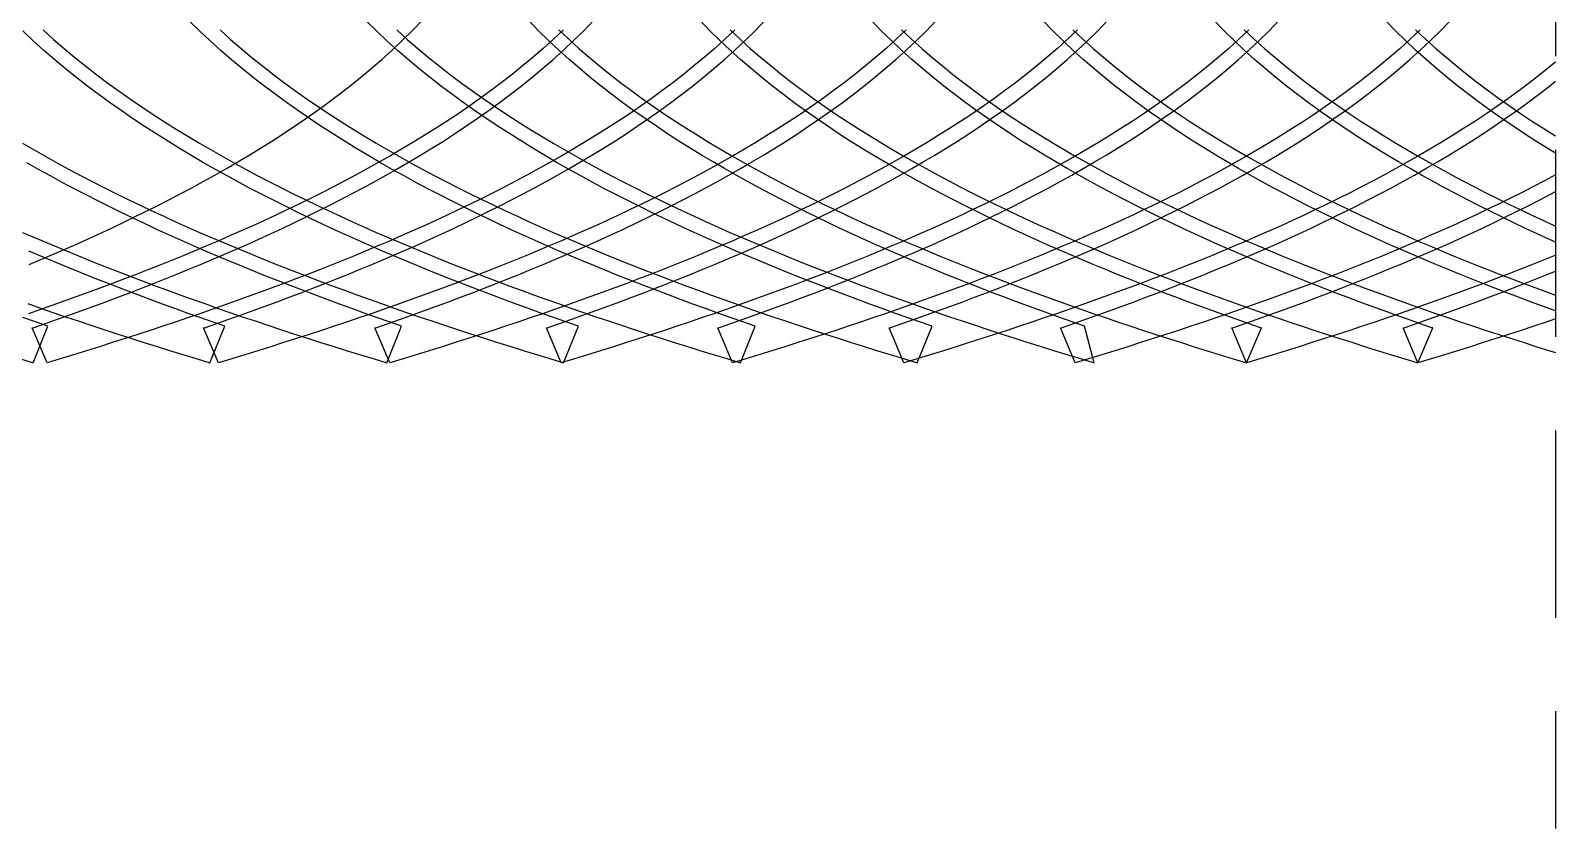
# Model space of a CAD drawing. Header units: metres. Extents: x -2 to 44.3, y -14 to 11.
# Drawn here: x 12.89 to 18.06, y -1.58 to 1.13 of the extents above; entities that cross this region are included whole.
import ezdxf

# ---------------------------------------------------------------- set-up
doc = ezdxf.new("R2010")
doc.units = ezdxf.units.M
doc.header["$LTSCALE"] = 0.05
doc.linetypes.add('DASHED', pattern=[19.05, 12.7, -6.35])
doc.layers.get('0').update_dxf_attribs({"linetype": 'DASHED'})
for name, color, linetype in [('back-layer1', 7, 'Continuous'), ('front-layer0', 7, 'Continuous'), ('front-layer1', 7, 'Continuous')]:
    doc.layers.add(name, color=color, linetype=linetype)

msp = doc.modelspace()

# ---------------------------------------------------------------- linework, layer by layer
msp.add_line((18.0553, 9.2951), (18.0553, -1.58))
at = {"layer": 'back-layer1', "color": 2}
for points in [[(12.8803, 0.3335), (12.92, 0.3502), (12.9597, 0.3671), (12.9993, 0.3843), (13.0388, 0.4017), (13.0783, 0.4194), (13.1178, 0.4374), (13.1572, 0.4558), (13.1966, 0.4744), (13.2359, 0.4933), (13.2752, 0.5126), (13.3145, 0.5323), (13.3537, 0.5523), (13.3929, 0.5727), (13.432, 0.5935), (13.471, 0.6147), (13.51, 0.6364), (13.549, 0.6586), (13.5878, 0.6812), (13.6266, 0.7043), (13.6652, 0.728), (13.7037, 0.7522), (13.742, 0.777), (13.7802, 0.8023), (13.8182, 0.8283), (13.8559, 0.8549), (13.8934, 0.8821), (13.9306, 0.9101), (13.9675, 0.9387), (14.004, 0.968), (14.0401, 0.9981), (14.0758, 1.029), (14.1109, 1.0606), (14.1455, 1.0931), (14.1795, 1.1264), (14.2128, 1.1605)], [(12.891, 0.1179), (12.894, 0.1189), (12.9355, 0.1333), (12.9769, 0.1478), (13.018, 0.1625), (13.059, 0.1772), (13.0998, 0.1921), (13.1404, 0.2071), (13.1809, 0.2223), (13.2213, 0.2376), (13.2615, 0.2531), (13.3017, 0.2688), (13.3417, 0.2847), (13.3817, 0.3007), (13.4215, 0.317), (13.4613, 0.3335), (13.501, 0.3502), (13.5407, 0.3671), (13.5803, 0.3843), (13.6198, 0.4017), (13.6593, 0.4194), (13.6988, 0.4374), (13.7382, 0.4558), (13.7776, 0.4744), (13.8169, 0.4933), (13.8562, 0.5126), (13.8955, 0.5323), (13.9347, 0.5523), (13.9739, 0.5727), (14.013, 0.5935), (14.052, 0.6147), (14.091, 0.6364), (14.13, 0.6586), (14.1688, 0.6812), (14.2076, 0.7043), (14.2462, 0.728), (14.2847, 0.7522), (14.323, 0.777), (14.3612, 0.8023), (14.3992, 0.8283), (14.4369, 0.8549), (14.4744, 0.8821), (14.5116, 0.9101), (14.5485, 0.9387), (14.585, 0.968), (14.6211, 0.9981), (14.6568, 1.029), (14.6919, 1.0606), (14.7265, 1.0931), (14.7605, 1.1264), (14.7938, 1.1605)], [(13.472, 0.1179), (13.475, 0.1189), (13.5165, 0.1333), (13.5579, 0.1478), (13.599, 0.1625), (13.64, 0.1772), (13.6808, 0.1921), (13.7214, 0.2071), (13.7619, 0.2223), (13.8023, 0.2376), (13.8425, 0.2531), (13.8827, 0.2688), (13.9227, 0.2847), (13.9627, 0.3007), (14.0025, 0.317), (14.0423, 0.3335), (14.082, 0.3502), (14.1217, 0.3671), (14.1613, 0.3843), (14.2008, 0.4017), (14.2403, 0.4194), (14.2798, 0.4374), (14.3192, 0.4558), (14.3586, 0.4744), (14.3979, 0.4933), (14.4372, 0.5126), (14.4765, 0.5323), (14.5157, 0.5523), (14.5549, 0.5727), (14.594, 0.5935), (14.633, 0.6147), (14.672, 0.6364), (14.711, 0.6586), (14.7498, 0.6812), (14.7886, 0.7043), (14.8272, 0.728), (14.8657, 0.7522), (14.904, 0.777), (14.9422, 0.8023), (14.9802, 0.8283), (15.0179, 0.8549), (15.0554, 0.8821), (15.0926, 0.9101), (15.1295, 0.9387), (15.166, 0.968), (15.2021, 0.9981), (15.2378, 1.029), (15.2729, 1.0606), (15.3075, 1.0931), (15.3415, 1.1264), (15.3748, 1.1605)], [(14.053, 0.1179), (14.056, 0.1189), (14.0975, 0.1333), (14.1389, 0.1478), (14.18, 0.1625), (14.221, 0.1772), (14.2618, 0.1921), (14.3024, 0.2071), (14.3429, 0.2223), (14.3833, 0.2376), (14.4235, 0.2531), (14.4637, 0.2688), (14.5037, 0.2847), (14.5437, 0.3007), (14.5835, 0.317), (14.6233, 0.3335), (14.663, 0.3502), (14.7027, 0.3671), (14.7423, 0.3843), (14.7818, 0.4017), (14.8213, 0.4194), (14.8608, 0.4374), (14.9002, 0.4558), (14.9396, 0.4744), (14.9789, 0.4933), (15.0182, 0.5126), (15.0575, 0.5323), (15.0967, 0.5523), (15.1359, 0.5727), (15.175, 0.5935), (15.214, 0.6147), (15.253, 0.6364), (15.292, 0.6586), (15.3308, 0.6812), (15.3696, 0.7043), (15.4082, 0.728), (15.4467, 0.7522), (15.485, 0.777), (15.5232, 0.8023), (15.5612, 0.8283), (15.5989, 0.8549), (15.6364, 0.8821), (15.6736, 0.9101), (15.7105, 0.9387), (15.747, 0.968), (15.7831, 0.9981), (15.8188, 1.029), (15.8539, 1.0606), (15.8885, 1.0931), (15.9225, 1.1264), (15.9558, 1.1605)], [(14.634, 0.1179), (14.637, 0.1189), (14.6785, 0.1333), (14.7199, 0.1478), (14.761, 0.1625), (14.802, 0.1772), (14.8428, 0.1921), (14.8834, 0.2071), (14.9239, 0.2223), (14.9643, 0.2376), (15.0045, 0.2531), (15.0447, 0.2688), (15.0847, 0.2847), (15.1247, 0.3007), (15.1645, 0.317), (15.2043, 0.3335), (15.244, 0.3502), (15.2837, 0.3671), (15.3233, 0.3843), (15.3628, 0.4017), (15.4023, 0.4194), (15.4418, 0.4374), (15.4812, 0.4558), (15.5206, 0.4744), (15.5599, 0.4933), (15.5992, 0.5126), (15.6385, 0.5323), (15.6777, 0.5523), (15.7169, 0.5727), (15.756, 0.5935), (15.795, 0.6147), (15.834, 0.6364), (15.873, 0.6586), (15.9118, 0.6812), (15.9506, 0.7043), (15.9892, 0.728), (16.0277, 0.7522), (16.066, 0.777), (16.1042, 0.8023), (16.1422, 0.8283), (16.1799, 0.8549), (16.2174, 0.8821), (16.2546, 0.9101), (16.2915, 0.9387), (16.328, 0.968), (16.3641, 0.9981), (16.3998, 1.029), (16.4349, 1.0606), (16.4695, 1.0931), (16.5035, 1.1264), (16.5368, 1.1605)], [(15.215, 0.1179), (15.218, 0.1189), (15.2595, 0.1333), (15.3009, 0.1478), (15.342, 0.1625), (15.383, 0.1772), (15.4238, 0.1921), (15.4644, 0.2071), (15.5049, 0.2223), (15.5453, 0.2376), (15.5855, 0.2531), (15.6257, 0.2688), (15.6657, 0.2847), (15.7057, 0.3007), (15.7455, 0.317), (15.7853, 0.3335), (15.825, 0.3502), (15.8647, 0.3671), (15.9043, 0.3843), (15.9438, 0.4017), (15.9833, 0.4194), (16.0228, 0.4374), (16.0622, 0.4558), (16.1016, 0.4744), (16.1409, 0.4933), (16.1802, 0.5126), (16.2195, 0.5323), (16.2587, 0.5523), (16.2979, 0.5727), (16.337, 0.5935), (16.376, 0.6147), (16.415, 0.6364), (16.454, 0.6586), (16.4928, 0.6812), (16.5316, 0.7043), (16.5702, 0.728), (16.6087, 0.7522), (16.647, 0.777), (16.6852, 0.8023), (16.7232, 0.8283), (16.7609, 0.8549), (16.7984, 0.8821), (16.8356, 0.9101), (16.8725, 0.9387), (16.909, 0.968), (16.9451, 0.9981), (16.9808, 1.029), (17.0159, 1.0606), (17.0505, 1.0931), (17.0845, 1.1264), (17.1178, 1.1605)], [(15.796, 0.1179), (15.799, 0.1189), (15.8405, 0.1333), (15.8819, 0.1478), (15.923, 0.1625), (15.964, 0.1772), (16.0048, 0.1921), (16.0454, 0.2071), (16.0859, 0.2223), (16.1263, 0.2376), (16.1665, 0.2531), (16.2067, 0.2688), (16.2467, 0.2847), (16.2867, 0.3007), (16.3265, 0.317), (16.3663, 0.3335), (16.406, 0.3502), (16.4457, 0.3671), (16.4853, 0.3843), (16.5248, 0.4017), (16.5643, 0.4194), (16.6038, 0.4374), (16.6432, 0.4558), (16.6826, 0.4744), (16.7219, 0.4933), (16.7612, 0.5126), (16.8005, 0.5323), (16.8397, 0.5523), (16.8789, 0.5727), (16.918, 0.5935), (16.957, 0.6147), (16.996, 0.6364), (17.035, 0.6586), (17.0738, 0.6812), (17.1126, 0.7043), (17.1512, 0.728), (17.1897, 0.7522), (17.228, 0.777), (17.2662, 0.8023), (17.3042, 0.8283), (17.3419, 0.8549), (17.3794, 0.8821), (17.4166, 0.9101), (17.4535, 0.9387), (17.49, 0.968), (17.5261, 0.9981), (17.5618, 1.029), (17.5969, 1.0606), (17.6315, 1.0931), (17.6655, 1.1264), (17.6988, 1.1605)], [(14.6919, 1.1292), (14.6581, 1.0975), (14.6237, 1.0665), (14.5888, 1.0362), (14.5534, 1.0067), (14.5175, 0.9779), (14.4813, 0.9498), (14.4447, 0.9223), (14.4078, 0.8955), (14.3707, 0.8694), (14.3333, 0.8438), (14.2956, 0.8188), (14.2578, 0.7944), (14.2198, 0.7705), (14.1817, 0.7471), (14.1434, 0.7243), (14.105, 0.7019), (14.0665, 0.68), (14.0279, 0.6586), (13.9893, 0.6375), (13.9506, 0.6169), (13.9118, 0.5967), (13.8729, 0.5769), (13.834, 0.5574), (13.795, 0.5383), (13.756, 0.5195), (13.717, 0.501), (13.6779, 0.4829), (13.6387, 0.465), (13.5995, 0.4474), (13.5602, 0.4301), (13.5209, 0.413), (13.4815, 0.3962), (13.4421, 0.3796), (13.4025, 0.3632), (13.3629, 0.3471), (13.3232, 0.3311), (13.2834, 0.3153), (13.2435, 0.2998), (13.2034, 0.2843), (13.1633, 0.2691), (13.123, 0.254), (13.0825, 0.239), (13.0419, 0.2242), (13.0012, 0.2096), (12.9602, 0.195), (12.9191, 0.1805), (12.8777, 0.1662)], [(15.2729, 1.1292), (15.2391, 1.0975), (15.2047, 1.0665), (15.1698, 1.0362), (15.1344, 1.0067), (15.0985, 0.9779), (15.0623, 0.9498), (15.0257, 0.9223), (14.9888, 0.8955), (14.9517, 0.8694), (14.9143, 0.8438), (14.8766, 0.8188), (14.8388, 0.7944), (14.8008, 0.7705), (14.7627, 0.7471), (14.7244, 0.7243), (14.686, 0.7019), (14.6475, 0.68), (14.6089, 0.6586), (14.5703, 0.6375), (14.5316, 0.6169), (14.4928, 0.5967), (14.4539, 0.5769), (14.415, 0.5574), (14.376, 0.5383), (14.337, 0.5195), (14.298, 0.501), (14.2589, 0.4829), (14.2197, 0.465), (14.1805, 0.4474), (14.1412, 0.4301), (14.1019, 0.413), (14.0625, 0.3962), (14.0231, 0.3796), (13.9835, 0.3632), (13.9439, 0.3471), (13.9042, 0.3311), (13.8644, 0.3153), (13.8245, 0.2998), (13.7844, 0.2843), (13.7443, 0.2691), (13.704, 0.254), (13.6635, 0.239), (13.6229, 0.2242), (13.5822, 0.2096), (13.5412, 0.195), (13.5001, 0.1805), (13.4587, 0.1662), (13.4172, 0.152), (13.3754, 0.1378), (13.3333, 0.1238), (13.291, 0.1098), (13.2484, 0.0959), (13.2055, 0.082), (13.1623, 0.0683), (13.1188, 0.0545), (13.0749, 0.0408), (13.0307, 0.0272), (12.9861, 0.0136), (12.941, 0), (12.891, 0.1179)], [(15.8539, 1.1292), (15.8201, 1.0975), (15.7857, 1.0665), (15.7508, 1.0362), (15.7154, 1.0067), (15.6795, 0.9779), (15.6433, 0.9498), (15.6067, 0.9223), (15.5698, 0.8955), (15.5327, 0.8694), (15.4953, 0.8438), (15.4576, 0.8188), (15.4198, 0.7944), (15.3818, 0.7705), (15.3437, 0.7471), (15.3054, 0.7243), (15.267, 0.7019), (15.2285, 0.68), (15.1899, 0.6586), (15.1513, 0.6375), (15.1126, 0.6169), (15.0738, 0.5967), (15.0349, 0.5769), (14.996, 0.5574), (14.957, 0.5383), (14.918, 0.5195), (14.879, 0.501), (14.8399, 0.4829), (14.8007, 0.465), (14.7615, 0.4474), (14.7222, 0.4301), (14.6829, 0.413), (14.6435, 0.3962), (14.6041, 0.3796), (14.5645, 0.3632), (14.5249, 0.3471), (14.4852, 0.3311), (14.4454, 0.3153), (14.4055, 0.2998), (14.3654, 0.2843), (14.3253, 0.2691), (14.285, 0.254), (14.2445, 0.239), (14.2039, 0.2242), (14.1632, 0.2096), (14.1222, 0.195), (14.0811, 0.1805), (14.0397, 0.1662), (13.9982, 0.152), (13.9564, 0.1378), (13.9143, 0.1238), (13.872, 0.1098), (13.8294, 0.0959), (13.7865, 0.082), (13.7433, 0.0683), (13.6998, 0.0545), (13.6559, 0.0408), (13.6117, 0.0272), (13.5671, 0.0136), (13.522, 0), (13.472, 0.1179)], [(16.4349, 1.1292), (16.4011, 1.0975), (16.3667, 1.0665), (16.3318, 1.0362), (16.2964, 1.0067), (16.2605, 0.9779), (16.2243, 0.9498), (16.1877, 0.9223), (16.1508, 0.8955), (16.1137, 0.8694), (16.0763, 0.8438), (16.0386, 0.8188), (16.0008, 0.7944), (15.9628, 0.7705), (15.9247, 0.7471), (15.8864, 0.7243), (15.848, 0.7019), (15.8095, 0.68), (15.7709, 0.6586), (15.7323, 0.6375), (15.6936, 0.6169), (15.6548, 0.5967), (15.6159, 0.5769), (15.577, 0.5574), (15.538, 0.5383), (15.499, 0.5195), (15.46, 0.501), (15.4209, 0.4829), (15.3817, 0.465), (15.3425, 0.4474), (15.3032, 0.4301), (15.2639, 0.413), (15.2245, 0.3962), (15.1851, 0.3796), (15.1455, 0.3632), (15.1059, 0.3471), (15.0662, 0.3311), (15.0264, 0.3153), (14.9865, 0.2998), (14.9464, 0.2843), (14.9063, 0.2691), (14.866, 0.254), (14.8255, 0.239), (14.7849, 0.2242), (14.7442, 0.2096), (14.7032, 0.195), (14.6621, 0.1805), (14.6207, 0.1662), (14.5792, 0.152), (14.5374, 0.1378), (14.4953, 0.1238), (14.453, 0.1098), (14.4104, 0.0959), (14.3675, 0.082), (14.3243, 0.0683), (14.2808, 0.0545), (14.2369, 0.0408), (14.1927, 0.0272), (14.1481, 0.0136), (14.103, 0), (14.053, 0.1179)], [(17.0159, 1.1292), (16.9821, 1.0975), (16.9477, 1.0665), (16.9128, 1.0362), (16.8774, 1.0067), (16.8415, 0.9779), (16.8053, 0.9498), (16.7687, 0.9223), (16.7318, 0.8955), (16.6947, 0.8694), (16.6573, 0.8438), (16.6196, 0.8188), (16.5818, 0.7944), (16.5438, 0.7705), (16.5057, 0.7471), (16.4674, 0.7243), (16.429, 0.7019), (16.3905, 0.68), (16.3519, 0.6586), (16.3133, 0.6375), (16.2746, 0.6169), (16.2358, 0.5967), (16.1969, 0.5769), (16.158, 0.5574), (16.119, 0.5383), (16.08, 0.5195), (16.041, 0.501), (16.0019, 0.4829), (15.9627, 0.465), (15.9235, 0.4474), (15.8842, 0.4301), (15.8449, 0.413), (15.8055, 0.3962), (15.7661, 0.3796), (15.7265, 0.3632), (15.6869, 0.3471), (15.6472, 0.3311), (15.6074, 0.3153), (15.5675, 0.2998), (15.5274, 0.2843), (15.4873, 0.2691), (15.447, 0.254), (15.4065, 0.239), (15.3659, 0.2242), (15.3252, 0.2096), (15.2842, 0.195), (15.2431, 0.1805), (15.2017, 0.1662), (15.1602, 0.152), (15.1184, 0.1378), (15.0763, 0.1238), (15.034, 0.1098), (14.9914, 0.0959), (14.9485, 0.082), (14.9053, 0.0683), (14.8618, 0.0545), (14.8179, 0.0408), (14.7737, 0.0272), (14.7291, 0.0136), (14.684, 0), (14.634, 0.1179)], [(17.5969, 1.1292), (17.5631, 1.0975), (17.5287, 1.0665), (17.4938, 1.0362), (17.4584, 1.0067), (17.4225, 0.9779), (17.3863, 0.9498), (17.3497, 0.9223), (17.3128, 0.8955), (17.2757, 0.8694), (17.2383, 0.8438), (17.2006, 0.8188), (17.1628, 0.7944), (17.1248, 0.7705), (17.0867, 0.7471), (17.0484, 0.7243), (17.01, 0.7019), (16.9715, 0.68), (16.9329, 0.6586), (16.8943, 0.6375), (16.8556, 0.6169), (16.8168, 0.5967), (16.7779, 0.5769), (16.739, 0.5574), (16.7, 0.5383), (16.661, 0.5195), (16.622, 0.501), (16.5829, 0.4829), (16.5437, 0.465), (16.5045, 0.4474), (16.4652, 0.4301), (16.4259, 0.413), (16.3865, 0.3962), (16.3471, 0.3796), (16.3075, 0.3632), (16.2679, 0.3471), (16.2282, 0.3311), (16.1884, 0.3153), (16.1485, 0.2998), (16.1084, 0.2843), (16.0683, 0.2691), (16.028, 0.254), (15.9875, 0.239), (15.9469, 0.2242), (15.9062, 0.2096), (15.8652, 0.195), (15.8241, 0.1805), (15.7827, 0.1662), (15.7412, 0.152), (15.6994, 0.1378), (15.6573, 0.1238), (15.615, 0.1098), (15.5724, 0.0959), (15.5295, 0.082), (15.4863, 0.0683), (15.4428, 0.0545), (15.3989, 0.0408), (15.3547, 0.0272), (15.3101, 0.0136), (15.265, 0), (15.215, 0.1179)], [(18.0553, 1.02), (18.0394, 1.0067), (18.0035, 0.9779), (17.9673, 0.9498), (17.9307, 0.9223), (17.8938, 0.8955), (17.8567, 0.8694), (17.8193, 0.8438), (17.7816, 0.8188), (17.7438, 0.7944), (17.7058, 0.7705), (17.6677, 0.7471), (17.6294, 0.7243), (17.591, 0.7019), (17.5525, 0.68), (17.5139, 0.6586), (17.4753, 0.6375), (17.4366, 0.6169), (17.3978, 0.5967), (17.3589, 0.5769), (17.32, 0.5574), (17.281, 0.5383), (17.242, 0.5195), (17.203, 0.501), (17.1639, 0.4829), (17.1247, 0.465), (17.0855, 0.4474), (17.0462, 0.4301), (17.0069, 0.413), (16.9675, 0.3962), (16.9281, 0.3796), (16.8885, 0.3632), (16.8489, 0.3471), (16.8092, 0.3311), (16.7694, 0.3153), (16.7295, 0.2998), (16.6894, 0.2843), (16.6493, 0.2691), (16.609, 0.254), (16.5685, 0.239), (16.5279, 0.2242), (16.4872, 0.2096), (16.4462, 0.195), (16.4051, 0.1805), (16.3637, 0.1662), (16.3222, 0.152), (16.2804, 0.1378), (16.2383, 0.1238), (16.196, 0.1098), (16.1534, 0.0959), (16.1105, 0.082), (16.0673, 0.0683), (16.0238, 0.0545), (15.9799, 0.0408), (15.9357, 0.0272), (15.8911, 0.0136), (15.846, 0), (15.796, 0.1179)], [(16.377, 0.1179), (16.38, 0.1189), (16.4215, 0.1333), (16.4629, 0.1478), (16.504, 0.1625), (16.545, 0.1772), (16.5858, 0.1921), (16.6264, 0.2071), (16.6669, 0.2223), (16.7073, 0.2376), (16.7475, 0.2531), (16.7877, 0.2688), (16.8277, 0.2847), (16.8677, 0.3007), (16.9075, 0.317), (16.9473, 0.3335), (16.987, 0.3502), (17.0267, 0.3671), (17.0663, 0.3843), (17.1058, 0.4017), (17.1453, 0.4194), (17.1848, 0.4374), (17.2242, 0.4558), (17.2636, 0.4744), (17.3029, 0.4933), (17.3422, 0.5126), (17.3815, 0.5323), (17.4207, 0.5523), (17.4599, 0.5727), (17.499, 0.5935), (17.538, 0.6147), (17.577, 0.6364), (17.616, 0.6586), (17.6548, 0.6812), (17.6936, 0.7043), (17.7322, 0.728), (17.7707, 0.7522), (17.809, 0.777), (17.8472, 0.8023), (17.8852, 0.8283), (17.9229, 0.8549), (17.9604, 0.8821), (17.9976, 0.9101), (18.0345, 0.9387), (18.0553, 0.9554)], [(18.0553, 0.637), (18.0176, 0.6169), (17.9788, 0.5967), (17.9399, 0.5769), (17.901, 0.5574), (17.862, 0.5383), (17.823, 0.5195), (17.784, 0.501), (17.7449, 0.4829), (17.7057, 0.465), (17.6665, 0.4474), (17.6272, 0.4301), (17.5879, 0.413), (17.5485, 0.3962), (17.5091, 0.3796), (17.4695, 0.3632), (17.4299, 0.3471), (17.3902, 0.3311), (17.3504, 0.3153), (17.3105, 0.2998), (17.2704, 0.2843), (17.2303, 0.2691), (17.19, 0.254), (17.1495, 0.239), (17.1089, 0.2242), (17.0682, 0.2096), (17.0272, 0.195), (16.9861, 0.1805), (16.9447, 0.1662), (16.9032, 0.152), (16.8614, 0.1378), (16.8193, 0.1238), (16.777, 0.1098), (16.7344, 0.0959), (16.6915, 0.082), (16.6483, 0.0683), (16.6048, 0.0545), (16.5609, 0.0408), (16.5167, 0.0272), (16.4721, 0.0136), (16.427, 0), (16.377, 0.1179)], [(16.958, 0.1179), (16.961, 0.1189), (17.0025, 0.1333), (17.0439, 0.1478), (17.085, 0.1625), (17.126, 0.1772), (17.1668, 0.1921), (17.2074, 0.2071), (17.2479, 0.2223), (17.2883, 0.2376), (17.3285, 0.2531), (17.3687, 0.2688), (17.4087, 0.2847), (17.4487, 0.3007), (17.4885, 0.317), (17.5283, 0.3335), (17.568, 0.3502), (17.6077, 0.3671), (17.6473, 0.3843), (17.6868, 0.4017), (17.7263, 0.4194), (17.7658, 0.4374), (17.8052, 0.4558), (17.8446, 0.4744), (17.8839, 0.4933), (17.9232, 0.5126), (17.9625, 0.5323), (18.0017, 0.5523), (18.0409, 0.5727), (18.0553, 0.5804)], [(18.0553, 0.3652), (18.0505, 0.3632), (18.0109, 0.3471), (17.9712, 0.3311), (17.9314, 0.3153), (17.8915, 0.2998), (17.8514, 0.2843), (17.8113, 0.2691), (17.771, 0.254), (17.7305, 0.239), (17.6899, 0.2242), (17.6492, 0.2096), (17.6082, 0.195), (17.5671, 0.1805), (17.5257, 0.1662), (17.4842, 0.152), (17.4424, 0.1378), (17.4003, 0.1238), (17.358, 0.1098), (17.3154, 0.0959), (17.2725, 0.082), (17.2293, 0.0683), (17.1858, 0.0545), (17.1419, 0.0408), (17.0977, 0.0272), (17.0531, 0.0136), (17.008, 0), (16.958, 0.1179)], [(17.539, 0.1179), (17.542, 0.1189), (17.5835, 0.1333), (17.6249, 0.1478), (17.666, 0.1625), (17.707, 0.1772), (17.7478, 0.1921), (17.7884, 0.2071), (17.8289, 0.2223), (17.8693, 0.2376), (17.9095, 0.2531), (17.9497, 0.2688), (17.9897, 0.2847), (18.0297, 0.3007), (18.0553, 0.3112)], [(18.0553, 0.1486), (18.0234, 0.1378), (17.9813, 0.1238), (17.939, 0.1098), (17.8964, 0.0959), (17.8535, 0.082), (17.8103, 0.0683), (17.7668, 0.0545), (17.7229, 0.0408), (17.6787, 0.0272), (17.6341, 0.0136), (17.589, 0), (17.539, 0.1179)]]:
    msp.add_lwpolyline(points, dxfattribs=at)
at = {"layer": 'front-layer0', "color": 1}
for points in [[(12.9282, 1.1289), (12.9635, 1.097), (12.9995, 1.0659), (13.0359, 1.0355), (13.0727, 1.0059), (13.11, 0.977), (13.1476, 0.9488), (13.1856, 0.9212), (13.2238, 0.8942), (13.2623, 0.8679), (13.301, 0.8422), (13.3399, 0.8171), (13.379, 0.7925), (13.4182, 0.7685), (13.4576, 0.745), (13.4971, 0.722), (13.5366, 0.6995), (13.5763, 0.6774), (13.6161, 0.6558), (13.6559, 0.6346), (13.6958, 0.6138), (13.7358, 0.5934), (13.7758, 0.5734), (13.8159, 0.5537), (13.856, 0.5344), (13.8962, 0.5154), (13.9364, 0.4967), (13.9767, 0.4783), (14.017, 0.4602), (14.0574, 0.4424), (14.0979, 0.4248), (14.1384, 0.4075), (14.179, 0.3905), (14.2197, 0.3736), (14.2604, 0.357), (14.3013, 0.3406), (14.3422, 0.3244), (14.3833, 0.3083), (14.4245, 0.2925), (14.4658, 0.2768), (14.5072, 0.2613), (14.5488, 0.2459), (14.5906, 0.2307), (14.6325, 0.2156), (14.6746, 0.2006), (14.717, 0.1857), (14.7595, 0.171), (14.8022, 0.1563), (14.8452, 0.1418), (14.8885, 0.1273), (14.932, 0.1129), (14.9758, 0.0986), (15.0199, 0.0844), (15.0644, 0.0702), (15.1091, 0.0561), (15.1543, 0.042), (15.1998, 0.028), (15.2457, 0.014), (15.292, 0), (15.342, 0.1239), (15.3, 0.1385), (15.2575, 0.1534), (15.2152, 0.1685), (15.173, 0.1836), (15.1311, 0.199), (15.0893, 0.2144), (15.0476, 0.23), (15.0061, 0.2458), (14.9647, 0.2617), (14.9234, 0.2778), (14.8822, 0.2941), (14.8412, 0.3107), (14.8002, 0.3274), (14.7592, 0.3443), (14.7184, 0.3615), (14.6776, 0.3789), (14.6369, 0.3966), (14.5962, 0.4145), (14.5556, 0.4328), (14.515, 0.4513), (14.4745, 0.4701), (14.434, 0.4892), (14.3935, 0.5087), (14.3531, 0.5286), (14.3128, 0.5488), (14.2724, 0.5694), (14.2321, 0.5903), (14.1919, 0.6118), (14.1517, 0.6336), (14.1116, 0.6559), (14.0716, 0.6787), (14.0317, 0.7019), (13.9918, 0.7257), (13.9521, 0.7501), (13.9125, 0.7749), (13.8731, 0.8004), (13.8338, 0.8265), (13.7948, 0.8532), (13.756, 0.8805), (13.7174, 0.9085), (13.6792, 0.9372), (13.6412, 0.9667), (13.6037, 0.9969), (13.5666, 1.0278), (13.5299, 1.0595), (13.4938, 1.0921), (13.4583, 1.1254), (13.4233, 1.1596)], [(13.5277, 1.1289), (13.563, 1.097), (13.599, 1.0659), (13.6354, 1.0355), (13.6722, 1.0059), (13.7095, 0.977), (13.7471, 0.9488), (13.7851, 0.9212), (13.8233, 0.8942), (13.8618, 0.8679), (13.9005, 0.8422), (13.9394, 0.8171), (13.9785, 0.7925), (14.0177, 0.7685), (14.0571, 0.745), (14.0966, 0.722), (14.1361, 0.6995), (14.1758, 0.6774), (14.2156, 0.6558), (14.2554, 0.6346), (14.2953, 0.6138), (14.3353, 0.5934), (14.3753, 0.5734), (14.4154, 0.5537), (14.4555, 0.5344), (14.4957, 0.5154), (14.5359, 0.4967), (14.5762, 0.4783), (14.6165, 0.4602), (14.6569, 0.4424), (14.6974, 0.4248), (14.7379, 0.4075), (14.7785, 0.3905), (14.8192, 0.3736), (14.8599, 0.357), (14.9008, 0.3406), (14.9417, 0.3244), (14.9828, 0.3083), (15.024, 0.2925), (15.0653, 0.2768), (15.1067, 0.2613), (15.1483, 0.2459), (15.1901, 0.2307), (15.232, 0.2156), (15.2741, 0.2006), (15.3165, 0.1857), (15.359, 0.171), (15.4017, 0.1563), (15.4447, 0.1418), (15.488, 0.1273), (15.5315, 0.1129), (15.5753, 0.0986), (15.6194, 0.0844), (15.6639, 0.0702), (15.7086, 0.0561), (15.7538, 0.042), (15.7993, 0.028), (15.8452, 0.014), (15.8915, 0), (15.9415, 0.1239), (15.8995, 0.1385), (15.857, 0.1534), (15.8147, 0.1685), (15.7725, 0.1836), (15.7306, 0.199), (15.6888, 0.2144), (15.6471, 0.23), (15.6056, 0.2458), (15.5642, 0.2617), (15.5229, 0.2778), (15.4817, 0.2941), (15.4407, 0.3107), (15.3997, 0.3274), (15.3587, 0.3443), (15.3179, 0.3615), (15.2771, 0.3789), (15.2364, 0.3966), (15.1957, 0.4145), (15.1551, 0.4328), (15.1145, 0.4513), (15.074, 0.4701), (15.0335, 0.4892), (14.993, 0.5087), (14.9526, 0.5286), (14.9123, 0.5488), (14.8719, 0.5694), (14.8316, 0.5903), (14.7914, 0.6118), (14.7512, 0.6336), (14.7111, 0.6559), (14.6711, 0.6787), (14.6312, 0.7019), (14.5913, 0.7257), (14.5516, 0.7501), (14.512, 0.7749), (14.4726, 0.8004), (14.4333, 0.8265), (14.3943, 0.8532), (14.3555, 0.8805), (14.3169, 0.9085), (14.2787, 0.9372), (14.2407, 0.9667), (14.2032, 0.9969), (14.1661, 1.0278), (14.1294, 1.0595), (14.0933, 1.0921), (14.0578, 1.1254), (14.0228, 1.1596)], [(14.1272, 1.1289), (14.1625, 1.097), (14.1985, 1.0659), (14.2349, 1.0355), (14.2717, 1.0059), (14.309, 0.977), (14.3466, 0.9488), (14.3846, 0.9212), (14.4228, 0.8942), (14.4613, 0.8679), (14.5, 0.8422), (14.5389, 0.8171), (14.578, 0.7925), (14.6172, 0.7685), (14.6566, 0.745), (14.6961, 0.722), (14.7356, 0.6995), (14.7753, 0.6774), (14.8151, 0.6558), (14.8549, 0.6346), (14.8948, 0.6138), (14.9348, 0.5934), (14.9748, 0.5734), (15.0149, 0.5537), (15.055, 0.5344), (15.0952, 0.5154), (15.1354, 0.4967), (15.1757, 0.4783), (15.216, 0.4602), (15.2564, 0.4424), (15.2969, 0.4248), (15.3374, 0.4075), (15.378, 0.3905), (15.4187, 0.3736), (15.4594, 0.357), (15.5003, 0.3406), (15.5412, 0.3244), (15.5823, 0.3083), (15.6235, 0.2925), (15.6648, 0.2768), (15.7062, 0.2613), (15.7478, 0.2459), (15.7896, 0.2307), (15.8315, 0.2156), (15.8736, 0.2006), (15.916, 0.1857), (15.9585, 0.171), (16.0012, 0.1563), (16.0442, 0.1418), (16.0875, 0.1273), (16.131, 0.1129), (16.1748, 0.0986), (16.2189, 0.0844), (16.2634, 0.0702), (16.3081, 0.0561), (16.3533, 0.042), (16.3988, 0.028), (16.4447, 0.014), (16.491, 0), (16.4585, 0.1243), (16.4325, 0.1333), (16.3912, 0.1478), (16.3501, 0.1625), (16.3091, 0.1772), (16.2683, 0.1921), (16.2277, 0.2071), (16.1872, 0.2223), (16.1468, 0.2376), (16.1066, 0.2531), (16.0664, 0.2688), (16.0264, 0.2847), (15.9864, 0.3007), (15.9466, 0.317), (15.9068, 0.3335), (15.867, 0.3502), (15.8274, 0.3671), (15.7878, 0.3843), (15.7482, 0.4017), (15.7087, 0.4194), (15.6693, 0.4374), (15.6299, 0.4558), (15.5905, 0.4744), (15.5512, 0.4933), (15.5119, 0.5126), (15.4726, 0.5323), (15.4334, 0.5523), (15.3942, 0.5727), (15.3551, 0.5935), (15.316, 0.6147), (15.277, 0.6364), (15.2381, 0.6586), (15.1993, 0.6812), (15.1605, 0.7043), (15.1219, 0.728), (15.0834, 0.7522), (15.045, 0.777), (15.0069, 0.8023), (14.9689, 0.8283), (14.9311, 0.8549), (14.8936, 0.8821), (14.8564, 0.9101), (14.8196, 0.9387), (14.783, 0.968), (14.7469, 0.9981), (14.7113, 1.029), (14.6762, 1.0606), (14.6416, 1.0931), (14.6076, 1.1264), (14.5743, 1.1605)], [(12.8581, 0.745), (12.8976, 0.722), (12.9371, 0.6995), (12.9768, 0.6774), (13.0166, 0.6558), (13.0564, 0.6346), (13.0963, 0.6138), (13.1363, 0.5934), (13.1763, 0.5734), (13.2164, 0.5537), (13.2565, 0.5344), (13.2967, 0.5154), (13.3369, 0.4967), (13.3772, 0.4783), (13.4175, 0.4602), (13.4579, 0.4424), (13.4984, 0.4248), (13.5389, 0.4075), (13.5795, 0.3905), (13.6202, 0.3736), (13.6609, 0.357), (13.7018, 0.3406), (13.7427, 0.3244), (13.7838, 0.3083), (13.825, 0.2925), (13.8663, 0.2768), (13.9077, 0.2613), (13.9493, 0.2459), (13.9911, 0.2307), (14.033, 0.2156), (14.0751, 0.2006), (14.1175, 0.1857), (14.16, 0.171), (14.2027, 0.1563), (14.2457, 0.1418), (14.289, 0.1273), (14.3325, 0.1129), (14.3763, 0.0986), (14.4204, 0.0844), (14.4649, 0.0702), (14.5096, 0.0561), (14.5548, 0.042), (14.6003, 0.028), (14.6462, 0.014), (14.6925, 0), (14.7425, 0.1239), (14.7005, 0.1385), (14.658, 0.1534), (14.6157, 0.1685), (14.5735, 0.1836), (14.5316, 0.199), (14.4898, 0.2144), (14.4481, 0.23), (14.4066, 0.2458), (14.3652, 0.2617), (14.3239, 0.2778), (14.2827, 0.2941), (14.2417, 0.3107), (14.2007, 0.3274), (14.1597, 0.3443), (14.1189, 0.3615), (14.0781, 0.3789), (14.0374, 0.3966), (13.9967, 0.4145), (13.9561, 0.4328), (13.9155, 0.4513), (13.875, 0.4701), (13.8345, 0.4892), (13.794, 0.5087), (13.7536, 0.5286), (13.7133, 0.5488), (13.6729, 0.5694), (13.6326, 0.5903), (13.5924, 0.6118), (13.5522, 0.6336), (13.5121, 0.6559), (13.4721, 0.6787), (13.4322, 0.7019), (13.3923, 0.7257), (13.3526, 0.7501), (13.313, 0.7749), (13.2736, 0.8004), (13.2343, 0.8265), (13.1953, 0.8532), (13.1565, 0.8805), (13.1179, 0.9085), (13.0797, 0.9372), (13.0417, 0.9667), (13.0042, 0.9969), (12.9671, 1.0278), (12.9304, 1.0595), (12.8943, 1.0921), (12.8588, 1.1254)], [(12.8584, 0.4424), (12.8989, 0.4248), (12.9394, 0.4075), (12.98, 0.3905), (13.0207, 0.3736), (13.0614, 0.357), (13.1023, 0.3406), (13.1432, 0.3244), (13.1843, 0.3083), (13.2255, 0.2925), (13.2668, 0.2768), (13.3082, 0.2613), (13.3498, 0.2459), (13.3916, 0.2307), (13.4335, 0.2156), (13.4756, 0.2006), (13.518, 0.1857), (13.5605, 0.171), (13.6032, 0.1563), (13.6462, 0.1418), (13.6895, 0.1273), (13.733, 0.1129), (13.7768, 0.0986), (13.8209, 0.0844), (13.8654, 0.0702), (13.9101, 0.0561), (13.9553, 0.042), (14.0008, 0.028), (14.0467, 0.014), (14.093, 0), (14.143, 0.1239), (14.101, 0.1385), (14.0585, 0.1534), (14.0162, 0.1685), (13.974, 0.1836), (13.9321, 0.199), (13.8903, 0.2144), (13.8486, 0.23), (13.8071, 0.2458), (13.7657, 0.2617), (13.7244, 0.2778), (13.6832, 0.2941), (13.6422, 0.3107), (13.6012, 0.3274), (13.5602, 0.3443), (13.5194, 0.3615), (13.4786, 0.3789), (13.4379, 0.3966), (13.3972, 0.4145), (13.3566, 0.4328), (13.316, 0.4513), (13.2755, 0.4701), (13.235, 0.4892), (13.1945, 0.5087), (13.1541, 0.5286), (13.1138, 0.5488), (13.0734, 0.5694), (13.0331, 0.5903), (12.9929, 0.6118), (12.9527, 0.6336), (12.9126, 0.6559), (12.8726, 0.6787)], [(12.8761, 0.2006), (12.9185, 0.1857), (12.961, 0.171), (13.0037, 0.1563), (13.0467, 0.1418), (13.09, 0.1273), (13.1335, 0.1129), (13.1773, 0.0986), (13.2214, 0.0844), (13.2659, 0.0702), (13.3106, 0.0561), (13.3558, 0.042), (13.4013, 0.028), (13.4472, 0.014), (13.4935, 0), (13.5435, 0.1239), (13.5015, 0.1385), (13.459, 0.1534), (13.4167, 0.1685), (13.3745, 0.1836), (13.3326, 0.199), (13.2908, 0.2144), (13.2491, 0.23), (13.2076, 0.2458), (13.1662, 0.2617), (13.1249, 0.2778), (13.0837, 0.2941), (13.0427, 0.3107), (13.0017, 0.3274), (12.9607, 0.3443), (12.9199, 0.3615), (12.8791, 0.3789)], [(12.8477, 0.014), (12.894, 0), (12.944, 0.1239), (12.902, 0.1385), (12.8595, 0.1534)]]:
    msp.add_lwpolyline(points, dxfattribs=at)
at = {"layer": 'front-layer1', "color": 2}
for points in [[(14.6762, 1.1292), (14.71, 1.0975), (14.7444, 1.0665), (14.7793, 1.0362), (14.8147, 1.0067), (14.8506, 0.9779), (14.8868, 0.9498), (14.9234, 0.9223), (14.9602, 0.8955), (14.9974, 0.8694), (15.0348, 0.8438), (15.0724, 0.8188), (15.1103, 0.7944), (15.1483, 0.7705), (15.1864, 0.7471), (15.2247, 0.7243), (15.2631, 0.7019), (15.3016, 0.68), (15.3401, 0.6586), (15.3788, 0.6375), (15.4175, 0.6169), (15.4563, 0.5967), (15.4952, 0.5769), (15.5341, 0.5574), (15.573, 0.5383), (15.612, 0.5195), (15.6511, 0.501), (15.6902, 0.4829), (15.7294, 0.465), (15.7686, 0.4474), (15.8078, 0.4301), (15.8472, 0.413), (15.8866, 0.3962), (15.926, 0.3796), (15.9656, 0.3632), (16.0052, 0.3471), (16.0449, 0.3311), (16.0847, 0.3153), (16.1246, 0.2998), (16.1647, 0.2843), (16.2048, 0.2691), (16.2451, 0.254), (16.2856, 0.239), (16.3262, 0.2242), (16.3669, 0.2096), (16.4079, 0.195), (16.449, 0.1805), (16.4904, 0.1662), (16.5319, 0.152), (16.5737, 0.1378), (16.6158, 0.1238), (16.6581, 0.1098), (16.7007, 0.0959), (16.7436, 0.082), (16.7868, 0.0683), (16.8303, 0.0545), (16.8741, 0.0408), (16.9184, 0.0272), (16.963, 0.0136), (17.008, 0), (17.058, 0.1179), (17.0551, 0.1189), (17.0135, 0.1333), (16.9722, 0.1478), (16.9311, 0.1625), (16.8901, 0.1772), (16.8493, 0.1921), (16.8087, 0.2071), (16.7682, 0.2223), (16.7278, 0.2376), (16.6876, 0.2531), (16.6474, 0.2688), (16.6074, 0.2847), (16.5674, 0.3007), (16.5276, 0.317), (16.4878, 0.3335), (16.448, 0.3502), (16.4084, 0.3671), (16.3688, 0.3843), (16.3292, 0.4017), (16.2897, 0.4194), (16.2503, 0.4374), (16.2109, 0.4558), (16.1715, 0.4744), (16.1322, 0.4933), (16.0929, 0.5126), (16.0536, 0.5323), (16.0144, 0.5523), (15.9752, 0.5727), (15.9361, 0.5935), (15.897, 0.6147), (15.858, 0.6364), (15.8191, 0.6586), (15.7803, 0.6812), (15.7415, 0.7043), (15.7029, 0.728), (15.6644, 0.7522), (15.626, 0.777), (15.5879, 0.8023), (15.5499, 0.8283), (15.5121, 0.8549), (15.4746, 0.8821), (15.4374, 0.9101), (15.4006, 0.9387), (15.364, 0.968), (15.3279, 0.9981), (15.2923, 1.029), (15.2572, 1.0606), (15.2226, 1.0931), (15.1886, 1.1264), (15.1553, 1.1605)], [(15.2572, 1.1292), (15.291, 1.0975), (15.3254, 1.0665), (15.3603, 1.0362), (15.3957, 1.0067), (15.4316, 0.9779), (15.4678, 0.9498), (15.5044, 0.9223), (15.5412, 0.8955), (15.5784, 0.8694), (15.6158, 0.8438), (15.6534, 0.8188), (15.6913, 0.7944), (15.7293, 0.7705), (15.7674, 0.7471), (15.8057, 0.7243), (15.8441, 0.7019), (15.8826, 0.68), (15.9211, 0.6586), (15.9598, 0.6375), (15.9985, 0.6169), (16.0373, 0.5967), (16.0762, 0.5769), (16.1151, 0.5574), (16.154, 0.5383), (16.193, 0.5195), (16.2321, 0.501), (16.2712, 0.4829), (16.3104, 0.465), (16.3496, 0.4474), (16.3888, 0.4301), (16.4282, 0.413), (16.4676, 0.3962), (16.507, 0.3796), (16.5466, 0.3632), (16.5862, 0.3471), (16.6259, 0.3311), (16.6657, 0.3153), (16.7056, 0.2998), (16.7457, 0.2843), (16.7858, 0.2691), (16.8261, 0.254), (16.8666, 0.239), (16.9072, 0.2242), (16.9479, 0.2096), (16.9889, 0.195), (17.03, 0.1805), (17.0714, 0.1662), (17.1129, 0.152), (17.1547, 0.1378), (17.1968, 0.1238), (17.2391, 0.1098), (17.2817, 0.0959), (17.3246, 0.082), (17.3678, 0.0683), (17.4113, 0.0545), (17.4551, 0.0408), (17.4994, 0.0272), (17.544, 0.0136), (17.589, 0), (17.639, 0.1179), (17.6361, 0.1189), (17.5945, 0.1333), (17.5532, 0.1478), (17.5121, 0.1625), (17.4711, 0.1772), (17.4303, 0.1921), (17.3897, 0.2071), (17.3492, 0.2223), (17.3088, 0.2376), (17.2686, 0.2531), (17.2284, 0.2688), (17.1884, 0.2847), (17.1484, 0.3007), (17.1086, 0.317), (17.0688, 0.3335), (17.029, 0.3502), (16.9894, 0.3671), (16.9498, 0.3843), (16.9102, 0.4017), (16.8707, 0.4194), (16.8313, 0.4374), (16.7919, 0.4558), (16.7525, 0.4744), (16.7132, 0.4933), (16.6739, 0.5126), (16.6346, 0.5323), (16.5954, 0.5523), (16.5562, 0.5727), (16.5171, 0.5935), (16.478, 0.6147), (16.439, 0.6364), (16.4001, 0.6586), (16.3613, 0.6812), (16.3225, 0.7043), (16.2839, 0.728), (16.2454, 0.7522), (16.207, 0.777), (16.1689, 0.8023), (16.1309, 0.8283), (16.0931, 0.8549), (16.0556, 0.8821), (16.0184, 0.9101), (15.9816, 0.9387), (15.945, 0.968), (15.9089, 0.9981), (15.8733, 1.029), (15.8382, 1.0606), (15.8036, 1.0931), (15.7696, 1.1264), (15.7363, 1.1605)], [(18.0553, 0.1761), (18.0521, 0.1772), (18.0113, 0.1921), (17.9707, 0.2071), (17.9302, 0.2223), (17.8898, 0.2376), (17.8496, 0.2531), (17.8094, 0.2688), (17.7694, 0.2847), (17.7294, 0.3007), (17.6896, 0.317), (17.6498, 0.3335), (17.61, 0.3502), (17.5704, 0.3671), (17.5308, 0.3843), (17.4912, 0.4017), (17.4517, 0.4194), (17.4123, 0.4374), (17.3729, 0.4558), (17.3335, 0.4744), (17.2942, 0.4933), (17.2549, 0.5126), (17.2156, 0.5323), (17.1764, 0.5523), (17.1372, 0.5727), (17.0981, 0.5935), (17.059, 0.6147), (17.02, 0.6364), (16.9811, 0.6586), (16.9423, 0.6812), (16.9035, 0.7043), (16.8649, 0.728), (16.8264, 0.7522), (16.788, 0.777), (16.7499, 0.8023), (16.7119, 0.8283), (16.6741, 0.8549), (16.6366, 0.8821), (16.5994, 0.9101), (16.5626, 0.9387), (16.526, 0.968), (16.4899, 0.9981), (16.4543, 1.029), (16.4192, 1.0606), (16.3846, 1.0931), (16.3506, 1.1264), (16.3173, 1.1605)], [(18.0553, 0.4093), (18.0327, 0.4194), (17.9933, 0.4374), (17.9539, 0.4558), (17.9145, 0.4744), (17.8752, 0.4933), (17.8359, 0.5126), (17.7966, 0.5323), (17.7574, 0.5523), (17.7182, 0.5727), (17.6791, 0.5935), (17.64, 0.6147), (17.601, 0.6364), (17.5621, 0.6586), (17.5233, 0.6812), (17.4845, 0.7043), (17.4459, 0.728), (17.4074, 0.7522), (17.369, 0.777), (17.3309, 0.8023), (17.2929, 0.8283), (17.2551, 0.8549), (17.2176, 0.8821), (17.1804, 0.9101), (17.1436, 0.9387), (17.107, 0.968), (17.0709, 0.9981), (17.0353, 1.029), (17.0002, 1.0606), (16.9656, 1.0931), (16.9316, 1.1264), (16.8983, 1.1605)], [(18.0553, 0.7106), (18.0269, 0.728), (17.9884, 0.7522), (17.95, 0.777), (17.9119, 0.8023), (17.8739, 0.8283), (17.8361, 0.8549), (17.7986, 0.8821), (17.7614, 0.9101), (17.7246, 0.9387), (17.688, 0.968), (17.6519, 0.9981), (17.6163, 1.029), (17.5812, 1.0606), (17.5466, 1.0931), (17.5126, 1.1264), (17.4793, 1.1605)], [(15.8382, 1.1292), (15.872, 1.0975), (15.9064, 1.0665), (15.9413, 1.0362), (15.9767, 1.0067), (16.0126, 0.9779), (16.0488, 0.9498), (16.0854, 0.9223), (16.1222, 0.8955), (16.1594, 0.8694), (16.1968, 0.8438), (16.2344, 0.8188), (16.2723, 0.7944), (16.3103, 0.7705), (16.3484, 0.7471), (16.3867, 0.7243), (16.4251, 0.7019), (16.4636, 0.68), (16.5021, 0.6586), (16.5408, 0.6375), (16.5795, 0.6169), (16.6183, 0.5967), (16.6572, 0.5769), (16.6961, 0.5574), (16.735, 0.5383), (16.774, 0.5195), (16.8131, 0.501), (16.8522, 0.4829), (16.8914, 0.465), (16.9306, 0.4474), (16.9698, 0.4301), (17.0092, 0.413), (17.0486, 0.3962), (17.088, 0.3796), (17.1276, 0.3632), (17.1672, 0.3471), (17.2069, 0.3311), (17.2467, 0.3153), (17.2866, 0.2998), (17.3267, 0.2843), (17.3668, 0.2691), (17.4071, 0.254), (17.4476, 0.239), (17.4882, 0.2242), (17.5289, 0.2096), (17.5699, 0.195), (17.611, 0.1805), (17.6524, 0.1662), (17.6939, 0.152), (17.7357, 0.1378), (17.7778, 0.1238), (17.8201, 0.1098), (17.8627, 0.0959), (17.9056, 0.082), (17.9488, 0.0683), (17.9923, 0.0545), (18.0361, 0.0408), (18.0553, 0.0349)], [(16.4192, 1.1292), (16.453, 1.0975), (16.4874, 1.0665), (16.5223, 1.0362), (16.5577, 1.0067), (16.5936, 0.9779), (16.6298, 0.9498), (16.6664, 0.9223), (16.7032, 0.8955), (16.7404, 0.8694), (16.7778, 0.8438), (16.8154, 0.8188), (16.8533, 0.7944), (16.8913, 0.7705), (16.9294, 0.7471), (16.9677, 0.7243), (17.0061, 0.7019), (17.0446, 0.68), (17.0831, 0.6586), (17.1218, 0.6375), (17.1605, 0.6169), (17.1993, 0.5967), (17.2382, 0.5769), (17.2771, 0.5574), (17.316, 0.5383), (17.355, 0.5195), (17.3941, 0.501), (17.4332, 0.4829), (17.4724, 0.465), (17.5116, 0.4474), (17.5508, 0.4301), (17.5902, 0.413), (17.6296, 0.3962), (17.669, 0.3796), (17.7086, 0.3632), (17.7482, 0.3471), (17.7879, 0.3311), (17.8277, 0.3153), (17.8676, 0.2998), (17.9077, 0.2843), (17.9478, 0.2691), (17.9881, 0.254), (18.0286, 0.239), (18.0553, 0.2293)], [(17.0002, 1.1292), (17.034, 1.0975), (17.0684, 1.0665), (17.1033, 1.0362), (17.1387, 1.0067), (17.1746, 0.9779), (17.2108, 0.9498), (17.2474, 0.9223), (17.2842, 0.8955), (17.3214, 0.8694), (17.3588, 0.8438), (17.3964, 0.8188), (17.4343, 0.7944), (17.4723, 0.7705), (17.5104, 0.7471), (17.5487, 0.7243), (17.5871, 0.7019), (17.6256, 0.68), (17.6641, 0.6586), (17.7028, 0.6375), (17.7415, 0.6169), (17.7803, 0.5967), (17.8192, 0.5769), (17.8581, 0.5574), (17.897, 0.5383), (17.936, 0.5195), (17.9751, 0.501), (18.0142, 0.4829), (18.0534, 0.465), (18.0553, 0.4641)], [(17.5812, 1.1292), (17.615, 1.0975), (17.6494, 1.0665), (17.6843, 1.0362), (17.7197, 1.0067), (17.7556, 0.9779), (17.7918, 0.9498), (17.8284, 0.9223), (17.8652, 0.8955), (17.9024, 0.8694), (17.9398, 0.8438), (17.9774, 0.8188), (18.0153, 0.7944), (18.0533, 0.7705), (18.0553, 0.7692)]]:
    msp.add_lwpolyline(points, dxfattribs=at)

doc.saveas('drawing.dxf')
